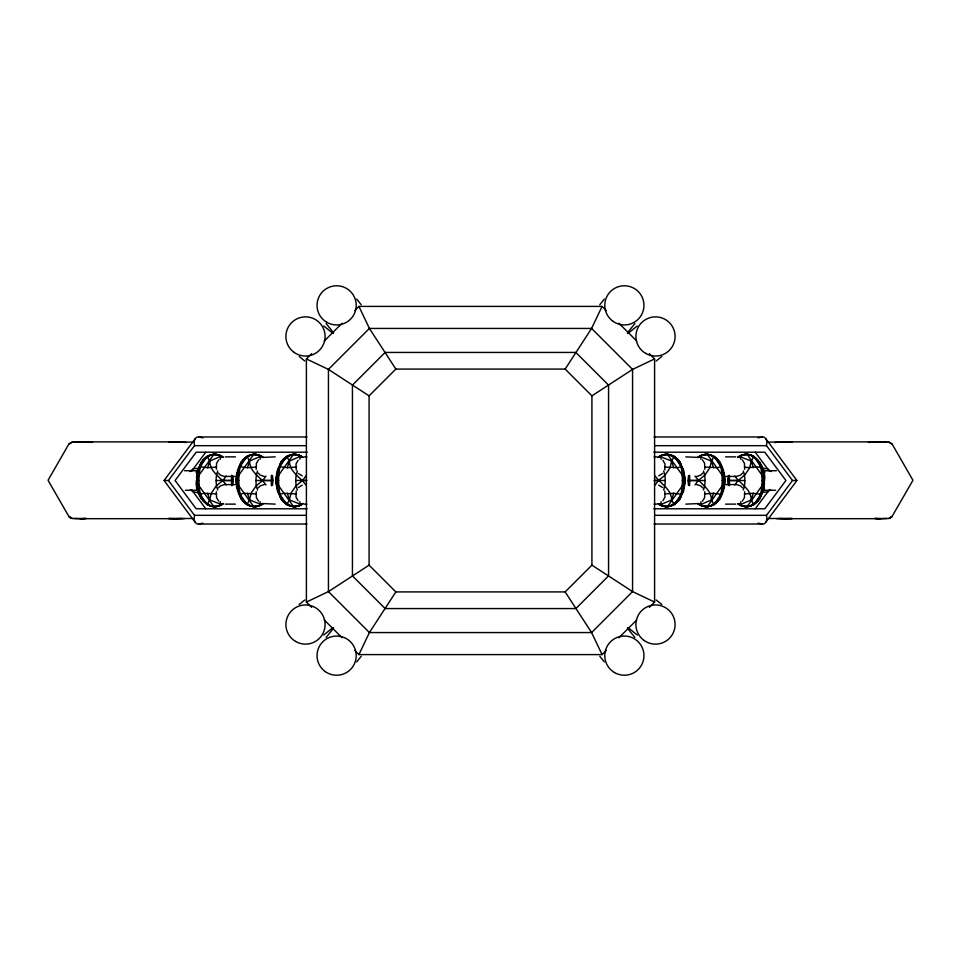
<?xml version="1.0" encoding="UTF-8"?>
<svg xmlns="http://www.w3.org/2000/svg" width="961" height="961" viewBox="0 0 961 961"><rect width="100%" height="100%" fill="white"/><g stroke="black" fill="none" stroke-linecap="round" stroke-linejoin="round"><path stroke-width="1.44" d="M215.036 506.615C209.918 506.615 204.957 503.408 202.519 498.975L201.366 498.975C198.158 486.855 198.158 474.145 201.366 462.025C205.834 454.841 216.333 451.526 223.12 457.46L217.642 454.889L213.871 454.385L198.987 475.19L196.561 480.488C193.954 494.218 208.993 514.387 223.12 503.54L217.642 506.111L213.871 506.615L198.987 485.81L196.561 480.512L197.522 470.494L201.366 462.025L202.519 462.025C204.957 457.592 209.918 454.385 215.036 454.385M217.691 470.962C215.564 476.98 215.564 484.02 217.691 490.038M237.211 471.923L236.382 480.488L238.809 485.81L253.704 506.615L257.464 506.111L262.954 503.54C256.167 509.474 245.656 506.159 241.199 498.975C237.98 486.855 237.98 474.145 241.199 462.025C245.656 454.841 256.167 451.526 262.954 457.46L257.464 454.889L253.704 454.385L238.809 475.19L236.382 480.488L237.211 489.077M257.512 470.962C255.398 476.98 255.398 484.02 257.512 490.038M277.044 471.923L276.215 480.488L278.642 485.81L293.537 506.615L297.297 506.111L302.775 503.54C295.988 509.474 285.489 506.159 281.02 498.975C277.813 486.855 277.813 474.145 281.02 462.025C285.489 454.841 295.988 451.526 302.775 457.46L297.297 454.889L293.537 454.385L278.642 475.19L276.215 480.488L277.044 489.077M297.345 470.962C295.231 476.98 295.231 484.02 297.345 490.038M663.655 490.038C665.769 484.02 665.769 476.98 663.655 470.962M683.956 489.077L684.785 480.512L682.358 475.19L667.463 454.385L663.703 454.889L658.225 457.46C665.012 451.526 675.511 454.841 679.98 462.025C683.187 474.145 683.187 486.855 679.98 498.975C675.511 506.159 665.012 509.474 658.225 503.54L663.703 506.111L667.463 506.615L682.358 485.81L684.785 480.512L683.956 471.923M703.488 490.038C705.602 484.02 705.602 476.98 703.488 470.962M723.789 489.077L724.618 480.512L722.192 475.19L707.296 454.385L703.536 454.889L698.046 457.46C704.833 451.526 715.344 454.841 719.801 462.025C723.02 474.145 723.02 486.855 719.801 498.975C715.344 506.159 704.833 509.474 698.046 503.54L703.536 506.111L707.296 506.615L722.192 485.81L724.618 480.512L723.789 471.923M743.309 490.038C745.436 484.02 745.436 476.98 743.309 470.962M745.964 454.385C751.082 454.385 756.043 457.592 758.481 462.025L759.634 462.025C762.842 474.145 762.842 486.855 759.634 498.975C755.166 506.159 744.667 509.474 737.88 503.54L743.358 506.111L747.129 506.615L762.013 485.81L764.439 480.512C767.046 466.782 752.007 446.613 737.88 457.46L743.358 454.889L747.129 454.385L762.013 475.19L764.439 480.488L763.478 490.506L759.634 498.975L758.481 498.975C756.043 503.408 751.082 506.615 745.964 506.615M231.553 485.605L231.553 475.395M271.386 485.605L271.386 475.395M689.614 485.605L689.614 475.395M729.447 485.605L729.447 475.395M294.691 506.615C270.497 503.071 270.497 457.929 294.691 454.385M666.309 454.385C690.503 457.929 690.503 503.071 666.309 506.615M216.369 491.696L216.561 497.69L218.712 501.149M256.203 491.696L256.395 497.69L258.533 501.149M704.797 469.304L704.605 463.31L702.467 459.851M744.631 469.304L744.439 463.31L742.288 459.851M254.857 506.615C245.139 506.471 239.421 496.573 237.679 488.092L237.007 488.092L235.998 480.5L237.007 472.908L237.679 472.908C239.421 464.427 245.139 454.529 254.857 454.385M277.501 472.908L276.84 472.908L275.831 480.5L276.84 488.092L277.501 488.092M683.499 488.092L684.16 488.092L685.169 480.5L684.16 472.908L683.499 472.908M706.143 506.615C715.861 506.471 721.579 496.573 723.321 488.092L723.993 488.092L725.002 480.5L723.993 472.908L723.321 472.908C721.579 464.427 715.861 454.529 706.143 454.385M232.057 485.605L232.73 480.5L232.057 475.395M271.891 485.605L272.564 480.5L271.891 475.395M689.109 485.605L688.436 480.5L689.109 475.395M728.943 485.605L728.27 480.5L728.943 475.395M208.273 456.367L207.108 456.367L197.522 470.494L196.5 477.929L197.173 477.929M752.727 504.633L753.892 504.633L763.478 490.506L764.5 483.071L763.827 483.071M220.189 459.334L220.646 456.367L221.799 456.367M260.023 459.334L260.467 456.367L261.632 456.367M299.844 459.334L300.3 456.367L301.454 456.367M659.546 504.633L660.7 504.633L661.156 501.666M699.368 504.633L700.533 504.633L700.977 501.666M739.201 504.633L740.354 504.633L740.811 501.666M296.216 491.011L296.024 497.005L298.078 500.729M664.784 469.989L664.976 463.995L662.922 460.271M202.519 462.025L199.984 465.977L196.837 475.395M237.679 472.908L236.658 475.395M723.321 488.092L724.342 485.605M758.481 498.975L761.016 495.023L764.163 485.605M764.524 488.765L759.767 494.495M196.08 472.271L201.329 466.121M200.429 466.734L207.648 467.719L209.738 461.052L207.108 456.367M240.25 466.734L247.482 467.719L249.572 461.052L246.941 456.367L238.076 469.557M280.083 466.734L287.303 467.719L289.393 461.052L286.762 456.367L277.188 470.494L278.342 470.494M680.917 494.266L673.697 493.281L671.607 499.948L674.238 504.633L683.812 490.506L682.658 490.506M720.75 494.266L713.518 493.281L711.428 499.948L714.059 504.633L722.924 491.443M760.571 494.266L753.352 493.281L751.262 499.948L753.892 504.633M242.352 462.025L241.199 462.025L238.34 468.175L239.001 468.175M718.648 498.975L719.801 498.975L722.66 492.825L721.999 492.825M282.186 462.025L281.02 462.025L279.651 465.977M678.814 498.975L679.98 498.975L681.349 495.023M354.717 650.393L358.921 654.597L369.408 632.566L395.848 591.916L565.152 591.916L591.916 565.152L591.916 395.848L565.152 369.084L395.848 369.084L369.084 395.848L369.084 565.152L395.848 591.916M606.283 310.607L602.079 306.403L591.592 328.434L565.152 369.084M197.173 483.071L196.5 483.071L197.522 490.506L207.108 504.633L209.738 499.948L211.228 493.293L216.309 485.81L222.928 480.512L226.171 476.043M238.076 491.443L246.941 504.633L249.572 499.948L251.061 493.293L256.143 485.81L262.761 480.512L266.005 476.043M278.342 490.506L277.188 490.506L286.762 504.633L289.393 499.948L290.895 493.293L295.976 485.81L302.583 480.512L305.826 476.043M682.658 470.494L683.812 470.494L674.238 456.367L671.607 461.052L670.105 467.707L665.024 475.19L658.417 480.488L655.174 484.957M722.924 469.557L714.059 456.367L711.428 461.052L709.939 467.707L704.857 475.19L698.239 480.488L694.995 484.957M763.827 477.929L764.5 477.929L763.478 470.494L753.892 456.367L751.262 461.052L749.772 467.707L744.691 475.19L738.072 480.488L734.829 484.957M82.634 441.88L72.183 442.084L68.868 444.078L48.05 480.284L68.868 516.489L72.183 518.484L82.634 518.688M195.023 438.985L164.067 480.5L195.023 522.015M164.259 480.5L168.511 480.5L194.47 445.676L306.415 445.676M191.719 471.07L205.774 452.211M755.226 508.789L769.557 489.557M796.741 480.5L792.489 480.5L766.53 515.324L654.585 515.324M765.977 522.015L796.933 480.5L765.977 438.985M326.139 637.407L333.623 628.074M599.808 304.697L604.289 299.099M356.711 661.901L361.192 656.303M627.377 332.926L634.861 323.593M218.712 459.851L216.561 463.31L216.369 469.304M258.533 459.851L256.395 463.31L256.203 469.304M702.467 501.149L704.605 497.69L704.797 491.696M742.288 501.149L744.439 497.69L744.631 491.696M298.078 460.271L296.024 463.995L296.216 469.989M662.922 500.729L664.976 497.005L664.784 491.011M878.366 518.688L888.817 518.484L892.048 516.489L912.95 480.284L892.132 444.078L888.817 442.084L878.366 441.88M762.289 492.38L767.875 491.816L770.59 489.714M218.423 487.972L220.333 485.918L224.418 484.572L235.974 484.572M258.245 487.972L260.167 485.918L264.239 484.572M702.755 473.028L700.833 475.082L696.761 476.428M742.577 473.028L740.667 475.082L736.582 476.428L725.026 476.428M761.845 492.849L762.493 492.825M890.679 517.895L892.048 516.489L888.769 518.484M311.652 607.34L306.403 602.079L306.403 358.921L311.652 353.66M324.253 341.059L342.116 323.208M354.717 310.607L358.921 306.403L602.079 306.403M358.921 654.597L602.079 654.597L606.283 650.393M618.884 637.792L636.747 619.941M649.348 607.34L654.597 602.079L654.597 358.921L649.348 353.66M68.868 444.078L72.231 442.084M298.366 487.551L302.247 485.137M662.634 473.449L658.753 475.863M627.929 333.479L637.251 325.995M299.219 604.469L304.805 599.976M656.195 361.024L661.781 356.531M323.749 635.005L333.071 627.521M189.785 471.587L193.473 468.716L198.783 468.259M591.916 395.848L632.566 369.408L654.597 358.921M369.084 565.152L328.434 591.592L306.403 602.079M220.646 456.367L209.738 461.052C209.942 472.115 220.646 476.98 226.171 484.957M260.467 456.367L249.572 461.052C249.764 472.115 260.479 476.98 266.005 484.957M300.3 456.367L289.393 461.052C289.597 472.115 300.3 476.98 305.826 484.957M660.7 504.633L671.607 499.948C671.403 488.885 660.7 484.02 655.174 476.043M700.533 504.633L711.428 499.948C711.236 488.885 700.521 484.02 694.995 476.043M740.354 504.633L751.262 499.948C751.058 488.885 740.354 484.02 734.829 476.043M200.429 494.266L204.056 493.293L216.453 493.942M240.25 494.266L243.89 493.293L256.275 493.942M280.083 494.266L283.723 493.293L296.108 493.942M680.917 466.734L677.277 467.707L664.892 467.058M720.75 466.734L717.11 467.707L704.725 467.058M764.92 472.271C761.617 462.878 752.295 469.256 744.547 467.058M262.413 457.436L275.206 456.871M698.587 503.564L685.794 504.129M202.855 523.156L198.591 524.021L306.967 524.021M758.145 437.844L762.409 436.979L654.033 436.979M216.453 467.058L207.648 467.719M256.275 467.058L247.482 467.719M296.108 467.058L287.303 467.719M664.892 493.942L673.697 493.281M704.725 493.942L713.518 493.281M744.547 493.942L753.352 493.281M777.845 442.168L785.75 441.88M182.073 518.472L175.25 518.688M868.468 442.372L880.576 441.88M868.684 442.372L880.624 441.88L776.704 441.88M86.346 518.435L80.376 518.688L184.296 518.688M80.424 518.688L85.805 518.46M235.998 480.5L238.809 480.5M276.215 480.488L278.642 480.5M684.785 480.512L682.358 480.5M725.002 480.5L722.192 480.5M74.225 442.084L82.286 441.88M878.714 518.688L886.775 518.484M198.338 469.605L199.095 469.581M762.109 490.735L762.866 490.723M175.13 441.88L168.643 442.072L192.512 442.072M216.321 480.5L232.73 480.5M256.143 480.5L272.564 480.5M302.583 480.512L306.907 480.5L295.976 480.5M658.417 480.488L654.093 480.5L665.024 480.5M688.436 480.5L704.857 480.5M728.27 480.5L744.679 480.5M785.87 518.676L792.357 518.496L768.488 518.496M306.967 436.979L198.591 436.979L202.855 437.844M184.296 441.88L80.376 441.88L92.316 442.372M768.488 442.072L792.357 442.072L785.87 441.88M654.585 445.676L766.53 445.676L792.489 480.5M307.196 452.211L196.176 452.211L175.082 480.5L196.176 508.789L307.196 508.789M653.804 452.211L764.824 452.211L785.918 480.5L764.824 508.789L653.804 508.789M212.393 454.505L213.054 454.505M215.841 454.505L216.513 454.505M252.214 454.505L252.887 454.505M255.662 454.505L256.335 454.505M292.048 454.505L292.721 454.505M295.495 454.505L296.168 454.505M664.832 454.505L665.505 454.505M668.279 454.505L668.952 454.505M704.665 454.505L705.338 454.505M708.113 454.505L708.786 454.505M744.487 454.505L745.159 454.505M747.946 454.505L748.607 454.505M208.981 455.502L209.654 455.502M219.24 455.502L219.913 455.502M248.815 455.502L249.488 455.502M259.074 455.502L259.746 455.502M288.636 455.502L289.309 455.502M298.895 455.502L299.568 455.502M661.432 455.502L662.105 455.502M671.691 455.502L672.364 455.502M701.254 455.502L701.926 455.502M711.512 455.502L712.185 455.502M741.087 455.502L741.76 455.502M751.346 455.502L752.019 455.502M246.941 456.367L248.094 456.367M286.762 456.367L287.928 456.367M659.546 456.367L671.607 461.052L673.697 467.719M673.072 456.367L674.238 456.367M699.368 456.367L711.428 461.052L713.518 467.719M712.906 456.367L714.059 456.367M739.201 456.367L751.262 461.052L753.352 467.719M752.727 456.367L753.892 456.367M225.258 456.871L235.373 456.871M304.072 456.871L306.955 456.871M654.045 456.871L656.928 456.871M685.794 456.871L698.587 457.436M725.627 456.871L735.742 456.871M205.774 457.46L206.447 457.46M245.608 457.46L246.28 457.46M285.429 457.46L286.102 457.46M674.898 457.46L675.571 457.46M714.72 457.46L715.392 457.46M754.553 457.46L755.226 457.46M202.891 460.307L203.564 460.307M242.725 460.307L243.385 460.307M282.546 460.307L283.219 460.307M677.781 460.307L678.454 460.307M717.615 460.307L718.275 460.307M757.436 460.307L758.109 460.307M678.814 462.025L679.98 462.025L681.349 465.977M718.648 462.025L719.801 462.025L722.66 468.175L721.999 468.175M200.441 463.923L201.101 463.923M240.262 463.923L240.935 463.923M280.095 463.923L280.768 463.923M680.232 463.923L680.905 463.923M720.065 463.923L720.738 463.923M758.481 462.025L760.559 463.923M759.899 463.923L761.52 465.977M198.507 468.175L199.179 468.175M278.161 468.175L278.834 468.175M682.166 468.175L682.839 468.175M761.016 465.977L762.493 468.175M197.522 470.494L198.687 470.494M237.355 470.494L238.508 470.494M722.492 470.494L723.645 470.494M761.821 468.175L762.313 470.494L763.478 470.494M184.584 470.722L197.594 470.722M763.406 470.722L776.416 470.722M197.173 472.908L197.846 472.908M762.313 470.494L763.827 472.908M724.342 475.395L723.321 472.908M764.163 475.395L763.154 472.908M235.974 476.428L224.418 476.428L220.333 475.082L218.423 473.028M231.733 477.929L232.394 477.929M236.322 477.929L236.995 477.929M271.555 477.929L272.227 477.929M276.155 477.929L276.828 477.929M684.172 477.929L684.845 477.929M688.773 477.929L689.445 477.929M724.005 477.929L724.678 477.929M728.606 477.929L729.267 477.929M196.561 480.5L198.975 480.5M762.025 480.5L764.439 480.5M231.733 483.071L232.394 483.071M236.322 483.071L236.995 483.071M271.555 483.071L272.227 483.071M276.155 483.071L276.828 483.071M684.172 483.071L684.845 483.071M688.773 483.071L689.445 483.071M724.005 483.071L724.678 483.071M728.606 483.071L729.267 483.071M725.026 484.572L736.582 484.572L740.667 485.918L742.577 487.972M196.837 485.605L199.984 495.023L202.519 498.975M236.658 485.605L237.679 488.092M197.173 488.092L197.846 488.092M763.154 488.092L763.827 488.092M185.425 490.278L198.434 490.278M762.566 490.278L775.575 490.278M197.522 490.506L198.687 490.506M237.355 490.506L238.508 490.506M722.492 490.506L723.645 490.506M762.313 490.506L763.478 490.506M198.507 492.825L201.233 494.495M239.001 492.825L238.34 492.825L241.199 498.975L242.352 498.975M278.161 492.825L278.834 492.825M682.166 492.825L682.839 492.825M279.651 495.023L281.02 498.975L282.186 498.975M200.441 497.077L201.101 497.077M240.262 497.077L240.935 497.077M280.095 497.077L280.768 497.077M680.232 497.077L680.905 497.077M720.065 497.077L720.738 497.077M759.899 497.077L760.559 497.077M202.891 500.693L203.564 500.693M242.725 500.693L243.385 500.693M282.546 500.693L283.219 500.693M677.781 500.693L678.454 500.693M717.615 500.693L718.275 500.693M757.436 500.693L758.109 500.693M205.774 503.54L206.447 503.54M245.608 503.54L246.28 503.54M285.429 503.54L286.102 503.54M674.898 503.54L675.571 503.54M714.72 503.54L715.392 503.54M754.553 503.54L755.226 503.54M225.258 504.129L235.373 504.129M275.206 504.129L262.413 503.564M304.072 504.129L306.955 504.129M654.045 504.129L656.928 504.129M725.627 504.129L735.742 504.129M207.108 504.633L208.273 504.633M207.648 493.281L209.738 499.948L221.799 504.633M246.941 504.633L248.094 504.633M247.482 493.281L249.572 499.948L261.632 504.633M286.762 504.633L287.928 504.633M287.303 493.281L289.393 499.948L301.454 504.633M673.072 504.633L674.238 504.633M712.906 504.633L714.059 504.633M208.981 505.498L209.654 505.498M219.24 505.498L219.913 505.498M248.815 505.498L249.488 505.498M259.074 505.498L259.746 505.498M288.636 505.498L289.309 505.498M298.895 505.498L299.568 505.498M661.432 505.498L662.105 505.498M671.691 505.498L672.364 505.498M701.254 505.498L701.926 505.498M711.512 505.498L712.185 505.498M741.087 505.498L741.76 505.498M751.346 505.498L752.019 505.498M212.393 506.495L213.054 506.495M215.841 506.495L216.513 506.495M252.214 506.495L252.887 506.495M255.662 506.495L256.335 506.495M292.048 506.495L292.721 506.495M295.495 506.495L296.168 506.495M664.832 506.495L665.505 506.495M668.279 506.495L668.952 506.495M704.665 506.495L705.338 506.495M708.113 506.495L708.786 506.495M744.487 506.495L745.159 506.495M747.946 506.495L748.607 506.495M306.415 515.324L194.47 515.324L168.511 480.5M192.512 518.496L168.643 518.496L175.13 518.676M776.704 518.688L880.624 518.688L874.654 518.435M654.033 524.021L762.409 524.021L758.145 523.156M689.59 480.5L698.239 480.512M729.423 480.5L738.072 480.512M262.761 480.488L271.41 480.5M222.928 480.488L231.577 480.5M175.25 441.88L183.155 442.168M785.75 518.688L778.927 518.472M196.476 488.765L198.891 490.735M878.714 441.88L886.775 442.084M761.905 469.581L762.662 469.605M74.225 518.484L82.286 518.688M80.424 441.88L92.532 442.372M875.195 518.46L880.576 518.688M762.217 468.259L767.527 468.716L771.215 471.587M199.155 492.849L193.125 491.816L190.41 489.714M658.753 485.137L662.634 487.551M302.247 475.863L298.366 473.449M696.761 484.572L700.833 485.918L702.755 487.972M264.239 476.428L260.167 475.082L258.245 473.028M888.769 442.084L892.132 444.078M70.249 517.895L68.952 516.489L72.231 518.484M306.403 358.921L328.434 369.408L369.084 395.848M654.597 602.079L632.566 591.592L591.916 565.152M759.67 466.121L760.559 466.65M323.749 325.995L333.071 333.479M656.195 599.976L661.781 604.469M299.219 356.531L304.805 361.024M627.929 627.521L637.251 635.005M618.884 323.208L636.747 341.059M324.253 619.941L342.116 637.792M198.627 492.296L198.134 490.723M627.377 628.074L634.861 637.407M356.711 299.099L361.192 304.697M599.808 656.303L604.289 661.901M326.139 323.593L333.623 332.926M755.226 452.211L769.28 471.07M191.443 489.557L205.774 508.789M565.152 591.916L591.592 632.566L602.079 654.597M395.848 369.084L369.408 328.434L358.921 306.403M740.354 456.367L740.811 459.334M700.533 456.367L700.977 459.334M660.7 456.367L661.156 459.334M299.844 501.666L300.3 504.633M260.023 501.666L260.467 504.633M220.189 501.666L220.646 504.633M183.143 442.288A54.729 41.443 -90 0 1 186.398 442.577M194.627 445.664A9.057 6.21 60.3 0 1 198.519 436.762M198.519 524.238A9.057 6.21 -60.3 0 1 194.627 515.336M199.564 468.512A26.115 17.706 -90 0 1 223.408 457.304M232.694 475.743A26.115 17.706 -90 0 1 232.694 485.257M223.408 503.696A26.115 17.706 -90 0 1 199.564 492.488M222.556 503.696A26.115 17.706 90 0 1 196.789 482.842M196.789 478.158A26.115 17.706 90 0 1 222.556 457.304M231.829 475.743A26.115 17.706 90 0 1 231.829 485.257M239.385 468.512A26.115 17.706 -90 0 1 263.242 457.304M272.516 475.743A26.115 17.706 -90 0 1 272.516 485.257M263.242 503.696A26.115 17.706 -90 0 1 239.385 492.488M262.377 503.696A26.115 17.706 90 0 1 236.55 480.5A26.115 17.706 90 0 1 262.377 457.304M271.663 475.743A26.115 17.706 90 0 1 271.663 485.257M279.219 468.512A26.115 17.706 -90 0 1 303.075 457.304M303.075 503.696A26.115 17.706 -90 0 1 279.219 492.488M302.21 503.696A26.115 17.706 -90 0 1 276.384 480.5A26.115 17.706 -90 0 1 302.21 457.304M236.358 486.987A9.79 6.643 -90 0 1 237.908 485.497M237.908 475.503A9.79 6.643 -90 0 1 236.358 474.013M737.592 457.304A26.115 17.706 -90 0 1 761.737 469.4M761.761 491.515A26.115 17.706 -90 0 1 737.592 503.696M728.306 485.257A26.115 17.706 -90 0 1 728.306 475.743M200.044 493.774A26.115 17.706 90 0 1 199.239 491.515M199.263 469.4A26.115 17.706 90 0 1 200.224 466.782M724.642 474.013A9.79 6.643 -90 0 1 723.092 475.503M723.092 485.497A9.79 6.643 -90 0 1 724.642 486.987M762.481 436.762A9.057 6.21 -60.3 0 1 766.373 445.664M766.373 515.336A9.057 6.21 60.3 0 1 762.481 524.238M738.444 457.304A26.115 17.706 -90 0 1 764.211 478.158M764.211 482.842A26.115 17.706 -90 0 1 738.444 503.696M729.171 485.257A26.115 17.706 -90 0 1 729.171 475.743M697.758 457.304A26.115 17.706 -90 0 1 721.615 468.512M721.615 492.488A26.115 17.706 -90 0 1 697.758 503.696M688.484 485.257A26.115 17.706 -90 0 1 688.484 475.743M698.623 457.304A26.115 17.706 -90 0 1 724.45 480.5A26.115 17.706 -90 0 1 698.623 503.696M689.337 485.257A26.115 17.706 -90 0 1 689.337 475.743M657.925 457.304A26.115 17.706 -90 0 1 681.781 468.512M681.781 492.488A26.115 17.706 -90 0 1 657.925 503.696M658.79 457.304A26.115 17.706 -90 0 1 684.616 480.5A26.115 17.706 -90 0 1 658.79 503.696M774.602 442.577A54.729 41.443 90 0 1 777.857 442.288M369.408 328.434L328.434 369.408L328.434 591.592L369.408 632.566L591.592 632.566L632.566 591.592L632.566 369.408L591.592 328.434L369.408 328.434M385.133 352.435L352.435 385.133L352.435 575.867L385.133 608.565L575.867 608.565L608.565 575.867L608.565 385.133L575.867 352.435L385.133 352.435M326.728 322.259A19.58 19.58 0 0 0 356.219 305.49A19.58 19.58 0 0 0 326.944 288.336A19.58 19.58 0 0 0 326.728 322.259M294.102 352.387A19.58 19.58 0 0 0 324.998 338.368A19.58 19.58 0 0 0 297.405 318.62A19.58 19.58 0 0 0 294.102 352.387M645.612 353.372A19.58 19.58 0 0 0 675.09 336.566A19.58 19.58 0 0 0 645.792 319.448A19.58 19.58 0 0 0 645.612 353.372M612.986 321.298A19.58 19.58 0 0 0 643.858 307.244A19.58 19.58 0 0 0 616.253 287.531A19.58 19.58 0 0 0 612.986 321.298M614.463 672.532A19.58 19.58 0 0 0 643.954 655.762A19.58 19.58 0 0 0 614.68 638.609A19.58 19.58 0 0 0 614.463 672.532M644.098 640.47A19.58 19.58 0 0 0 674.994 626.452A19.58 19.58 0 0 0 647.402 606.703A19.58 19.58 0 0 0 644.098 640.47M295.616 641.455A19.58 19.58 0 0 0 325.082 624.65A19.58 19.58 0 0 0 295.796 607.532A19.58 19.58 0 0 0 295.616 641.455M325.25 671.583A19.58 19.58 0 0 0 356.123 657.528A19.58 19.58 0 0 0 328.518 637.816A19.58 19.58 0 0 0 325.25 671.583"/></g></svg>
